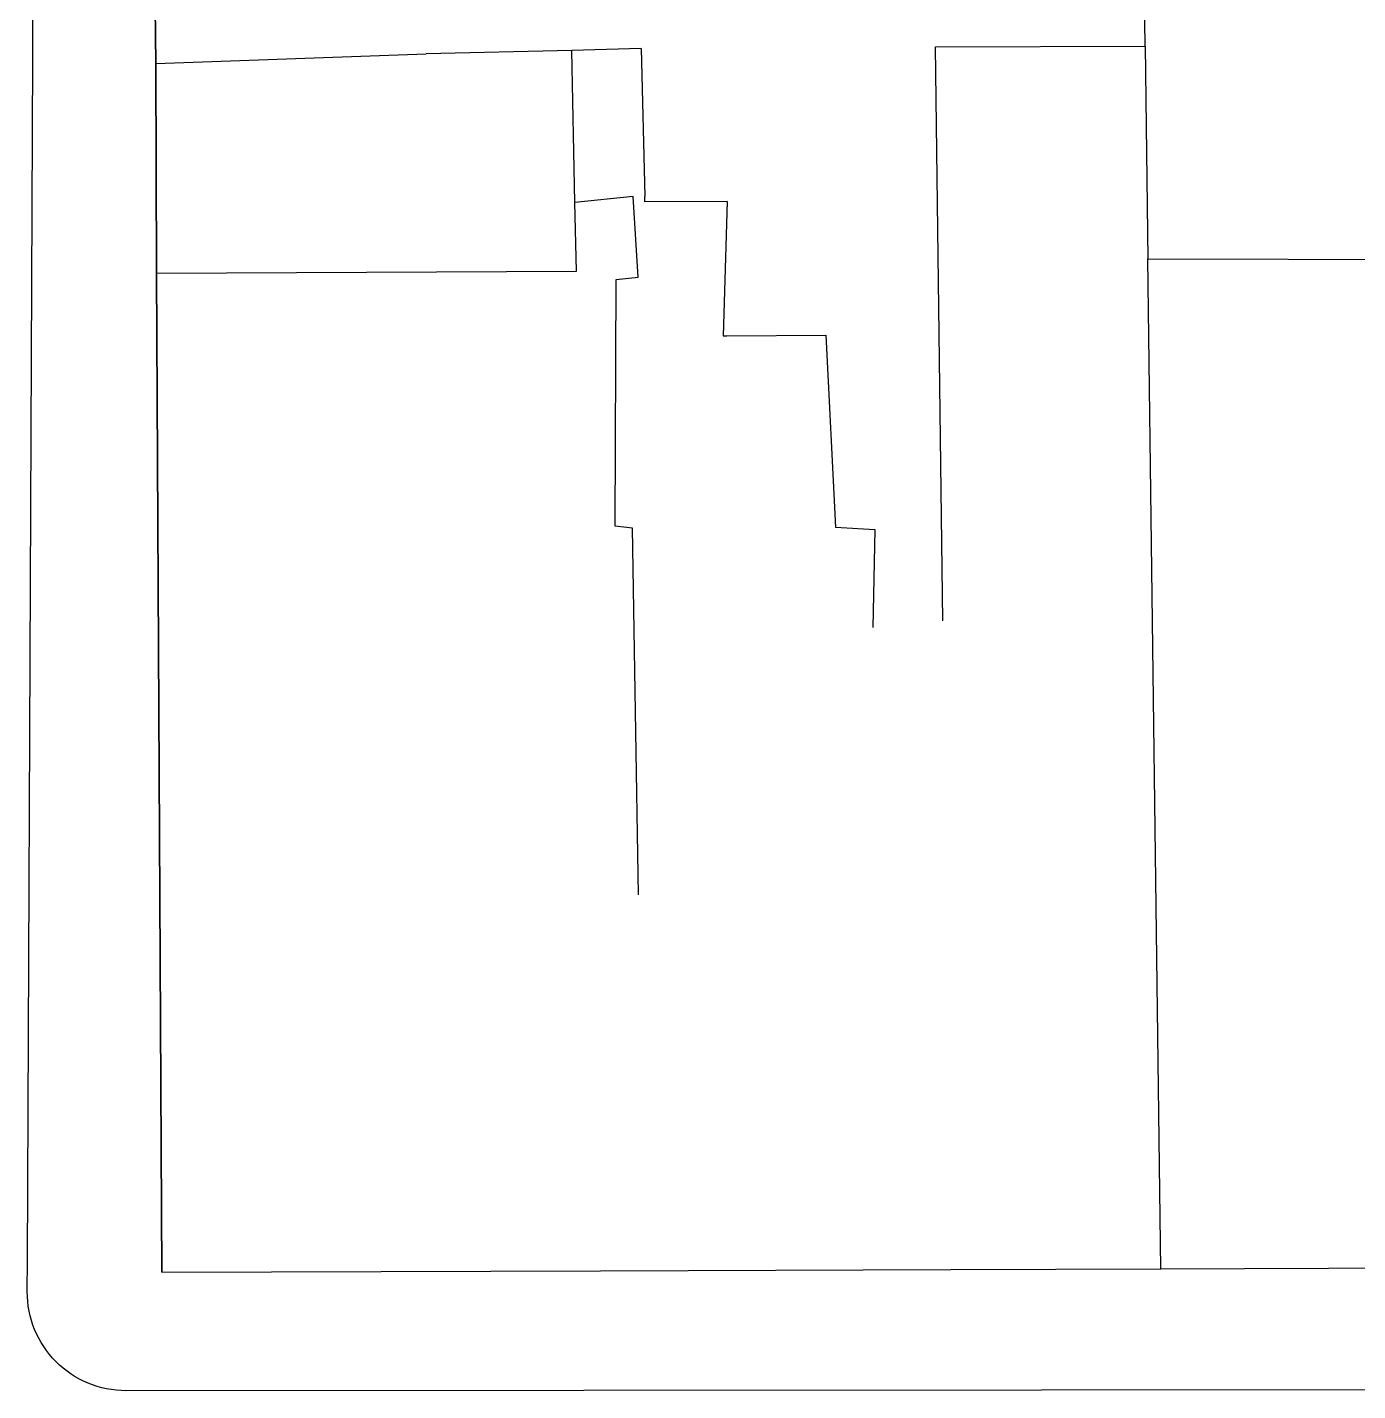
# Model space of a CAD drawing. Header units: metres. Extents: x 668617 to 675126, y 2286318 to 2293677.
# Drawn here: x 669288.2 to 669342.2, y 2287093.1 to 2287148.4 of the extents above; entities that cross this region are included whole.
import ezdxf

# ---------------------------------------------------------------- set-up
doc = ezdxf.new("R2010")
doc.units = ezdxf.units.M
doc.header["$MEASUREMENT"] = 0
for name, color, linetype in [('DMTG-PB-BANQUETAS', 251, 'Continuous'), ('DMTG-PB-LOTIFICACION', 253, 'Continuous'), ('DMTG-PB-MANZANAS', 251, 'Continuous')]:
    doc.layers.add(name, color=color, linetype=linetype)

msp = doc.modelspace()

# ---------------------------------------------------------------- linework, layer by layer
at = {"layer": 'DMTG-PB-BANQUETAS', "flags": 128}
msp.add_lwpolyline([(669391.45626, 2287098.08425), (669391.32227, 2287097.40922), (669391.10843, 2287096.75478), (669390.81782, 2287096.13091), (669390.45549, 2287095.54556), (669390.02551, 2287095.00772), (669389.53493, 2287094.52533), (669388.98981, 2287094.10434), (669388.39819, 2287093.7517), (669387.76911, 2287093.47234), (669387.1116, 2287093.27018), (669386.43368, 2287093.14718), (669385.74636, 2287093.10626), (669385.05964, 2287093.14733), (669292.18179, 2287093.08572, -0.4157146), (669288.17918, 2287097.10355), (669288.18479, 2287098.36255), (669288.63365, 2287199.03021, -0.41541558), (669292.60399, 2287202.98605), (669362.20517, 2287203.00923), (669389.52832, 2287201.22939, -0.42045179), (669393.52877, 2287197.14572), (669391.45626, 2287098.08425)], format="xyb", dxfattribs=at)
at = {"layer": 'DMTG-PB-LOTIFICACION', "flags": 128}
for points in [[(669333.53514, 2287147.63559), (669333.4063, 2287157.67553)], [(669293.39145, 2287146.92501), (669293.37165, 2287149.21503)], [(669325.02905, 2287147.59948), (669333.53514, 2287147.63559)], [(669333.53514, 2287147.63559), (669333.64596, 2287138.9957)], [(669293.39145, 2287146.92501), (669304.35981, 2287147.31586)], [(669310.28061, 2287147.4521), (669304.35981, 2287147.31586)], [(669313.08912, 2287147.54064), (669310.28061, 2287147.4521)], [(669310.40258, 2287141.28714), (669310.28061, 2287147.4521)], [(669313.08912, 2287147.54064), (669313.23079, 2287141.52957)], [(669325.32112, 2287124.31968), (669325.02905, 2287147.59948)], [(669293.42787, 2287138.41478), (669293.39145, 2287146.92501)], [(669312.76485, 2287141.52709), (669310.40258, 2287141.28714)], [(669310.45778, 2287138.49715), (669310.40258, 2287141.28714)], [(669312.95885, 2287138.25776), (669312.76485, 2287141.52709)], [(669313.23575, 2287141.31908), (669313.23079, 2287141.52957)], [(669316.57574, 2287141.33327), (669313.23575, 2287141.31908)], [(669316.57574, 2287141.33327), (669316.41907, 2287135.88236)], [(669334.17131, 2287098.03608), (669333.64596, 2287138.9957)], [(669333.64596, 2287138.9957), (669350.73643, 2287138.95832)], [(669293.42787, 2287138.41478), (669310.45778, 2287138.49715)], [(669293.6413, 2287097.89385), (669293.42787, 2287138.41478)], [(669312.06923, 2287138.16398), (669312.95885, 2287138.25776)], [(669312.03203, 2287128.16337), (669312.06923, 2287138.16398)], [(669316.41907, 2287135.88236), (669316.55907, 2287135.88295)], [(669316.55907, 2287135.88295), (669320.57905, 2287135.90004)], [(669320.57905, 2287135.90004), (669320.97239, 2287128.11136)], [(669312.73242, 2287128.07634), (669312.03203, 2287128.16337)], [(669312.97606, 2287113.2067), (669312.73242, 2287128.07634)], [(669320.97239, 2287128.11136), (669322.56278, 2287128.02811)], [(669322.56278, 2287128.02811), (669322.48981, 2287124.04762)]]:
    msp.add_lwpolyline(points, dxfattribs=at)
at = {"layer": 'DMTG-PB-MANZANAS', "flags": 128}
msp.add_lwpolyline([(669387.78279, 2287198.35843), (669362.86298, 2287198.22253), (669354.743, 2287198.18803), (669332.90315, 2287198.07522), (669317.53323, 2287197.99991), (669294.53334, 2287197.89217), (669293.13933, 2287196.48618), (669293.27515, 2287169.42554), (669293.37165, 2287149.21503), (669293.39145, 2287146.92501), (669293.42787, 2287138.41478), (669293.6413, 2287097.89385), (669311.44125, 2287097.95281), (669325.65134, 2287097.99987), (669334.17131, 2287098.03608), (669351.17131, 2287098.09832), (669386.3913, 2287098.22798), (669386.96509, 2287139.40228), (669387.23352, 2287158.46429)], close=True, dxfattribs=at)

doc.saveas('drawing.dxf')
